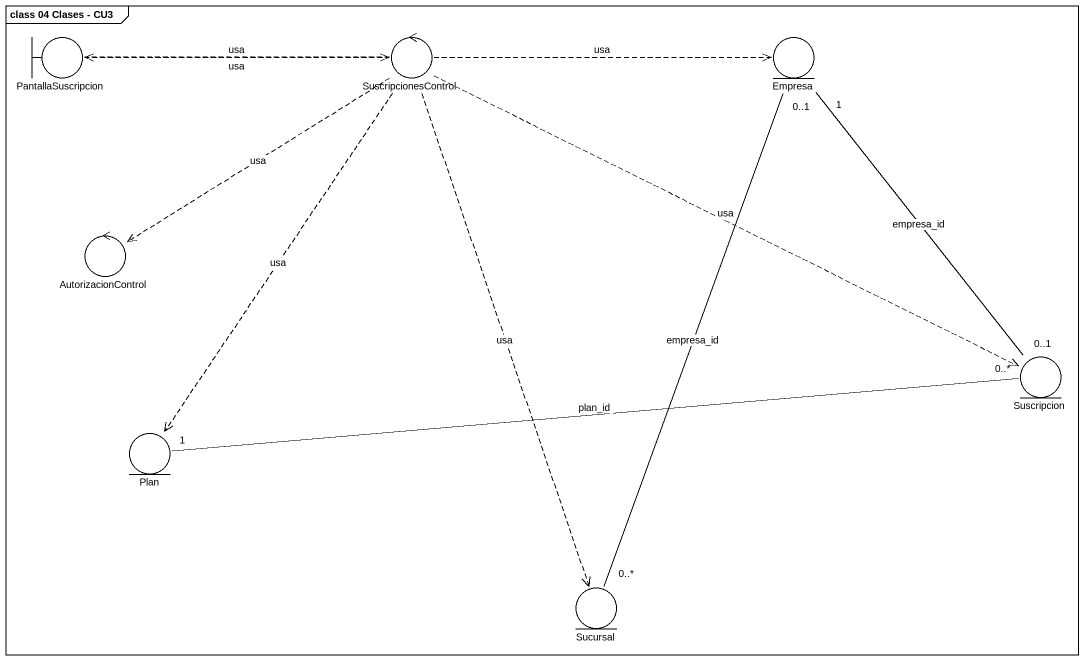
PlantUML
@startuml
mainframe class 04 Clases - CU3
boundary PantallaSuscripcion
control SuscripcionesControl
entity Empresa
control AutorizacionControl
entity Suscripcion
entity Plan
entity Sucursal
PantallaSuscripcion .right.> SuscripcionesControl : usa
SuscripcionesControl .left.> PantallaSuscripcion : usa
SuscripcionesControl .right.> Empresa : usa
SuscripcionesControl ..> AutorizacionControl : usa
SuscripcionesControl ..> Suscripcion : usa
SuscripcionesControl ..> Plan : usa
SuscripcionesControl ..> Sucursal : usa
Suscripcion "0..1" -up- "1" Empresa : empresa_id
Suscripcion "0..*" -left- "1" Plan : plan_id
Sucursal "0..*" -up- "0..1" Empresa : empresa_id
@enduml
